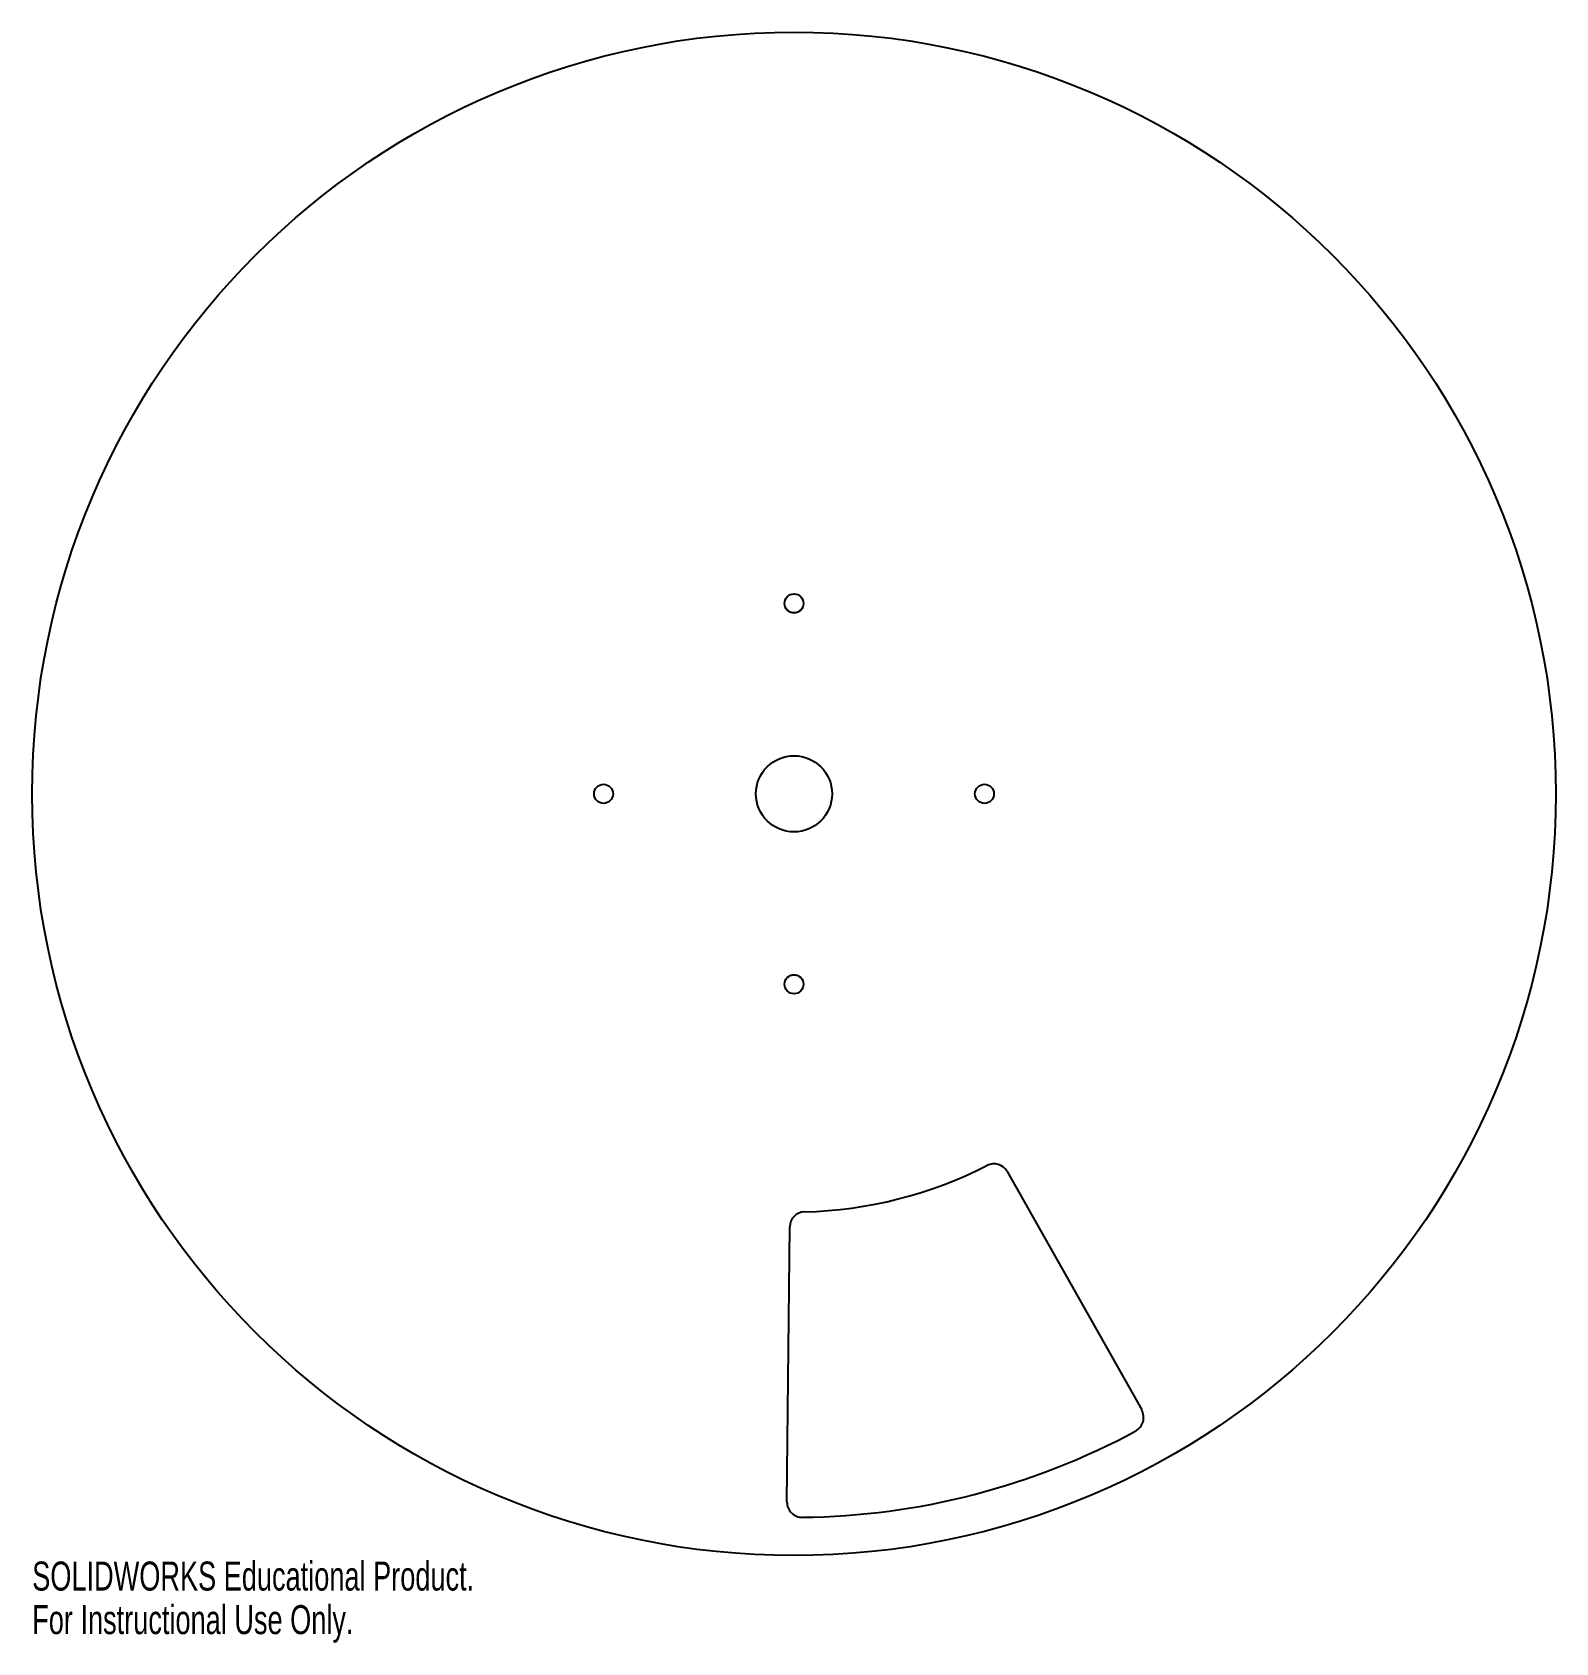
# Model space of a CAD drawing. Header units: inches. Extents: x -5 to 5, y -5.6 to 5.
import ezdxf

# ---------------------------------------------------------------- set-up
doc = ezdxf.new("R2010")
doc.units = ezdxf.units.IN
doc.header["$MEASUREMENT"] = 0
doc.styles.add('SLDTEXTSTYLE0', font='TXT', dxfattribs={"width": 0.7})

msp = doc.modelspace()

# ---------------------------------------------------------------- linework, layer by layer
at = {"color": 7, "linetype": 'Continuous', "lineweight": 25}
for p, q in [((1.399, -2.48), (2.282, -4.045)), ((-0.046, -4.649), (-0.028, -2.843))]:
    msp.add_line(p, q, dxfattribs=at)
for centre, radius in [((0, 0), 5), ((0, 1.25), 0.0625), ((0, 0), 0.25), ((-1.25, 0), 0.0625), ((1.25, 0), 0.0625), ((0, -1.25), 0.0625)]:
    msp.add_circle(centre, radius, dxfattribs=at)
for centre, radius, start, end in [((1.312, -2.529), 0.1, 29.4279, 117.0309), ((0, 0.041), 2.786, 271.4136, 297.0309), ((0.072, -2.844), 0.1, 91.4136, 179.4279), ((2.195, -4.095), 0.1, 298.3989, 29.4279), ((0, -0.034), 4.716, 270.6693, 298.3989), ((0.054, -4.65), 0.1, 179.4279, 270.6693)]:
    msp.add_arc(centre, radius, start, end, dxfattribs=at)

# ---------------------------------------------------------------- texts
at = {"color": 7, "linetype": 'Continuous', "char_height": 0.1903, "attachment_point": 1, "style": 'SLDTEXTSTYLE0'}
for s, insert in [('SOLIDWORKS Educational Product.', (-5, -5.04)), ('For Instructional Use Only.', (-5, -5.326))]:
    msp.add_mtext(s, dxfattribs=dict(at, insert=insert))

doc.saveas('drawing.dxf')
